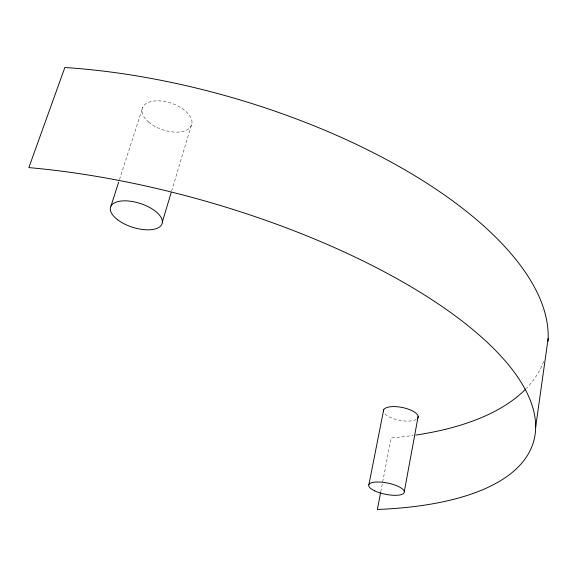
<?xml version="1.0" encoding="UTF-8"?>
<svg xmlns="http://www.w3.org/2000/svg" width="577" height="577" viewBox="0 0 577 577"><rect width="100%" height="100%" fill="white"/><g stroke="black" fill="none" stroke-linecap="round" stroke-linejoin="round"><path stroke-width="0.43" stroke-dasharray="2.88 2.16" d="M380.762 491.835L391.141 437.972A373.882 162.007 16 0 0 413.089 435.469M171.629 191.001L191.997 122.959M119.504 179.541L142.829 107.033M543.685 361.447A373.882 162.007 16 0 1 526.311 388.422M416.277 419.486A17.678 6.549 11.1 0 1 399.63 420.301A17.678 6.549 11.1 0 1 384.376 413.298M148.614 122.035A26.015 13.963 18.8 0 0 190.893 126.421A26.015 13.963 18.8 0 0 161.459 101.047A26.015 13.963 18.8 0 0 148.614 122.035"/><path stroke-width="0.87" d="M535.658 427.146L548.15 338.382M404.311 491.546L418.152 416.435M380.589 492.722L377.358 509.498A386.388 143.046 15.6 0 0 491.871 346.77A386.388 143.046 15.6 0 0 28.85 167.604L64.855 67.502A373.882 162.007 16 0 1 548.02 341.158M368.941 484.449L383.683 409.757M162.346 222.008L171.117 192.725M111 205.989L118.682 182.101M525.705 389.049A373.882 162.007 16 0 1 415.786 435.08M383.445 411.451A17.678 6.549 11.1 0 1 401.931 407.412A17.678 6.549 11.1 0 1 417.791 418.109M374.711 490.868A18.161 5.712 11.5 0 0 403.987 493.003A18.161 5.712 11.5 0 0 380.834 482.105A18.161 5.712 11.5 0 0 374.711 490.868M117.585 219.743A27.069 12.506 17.8 0 0 161.351 225.109A27.069 12.506 17.8 0 0 129.976 201.171A27.069 12.506 17.8 0 0 117.585 219.743"/></g></svg>
